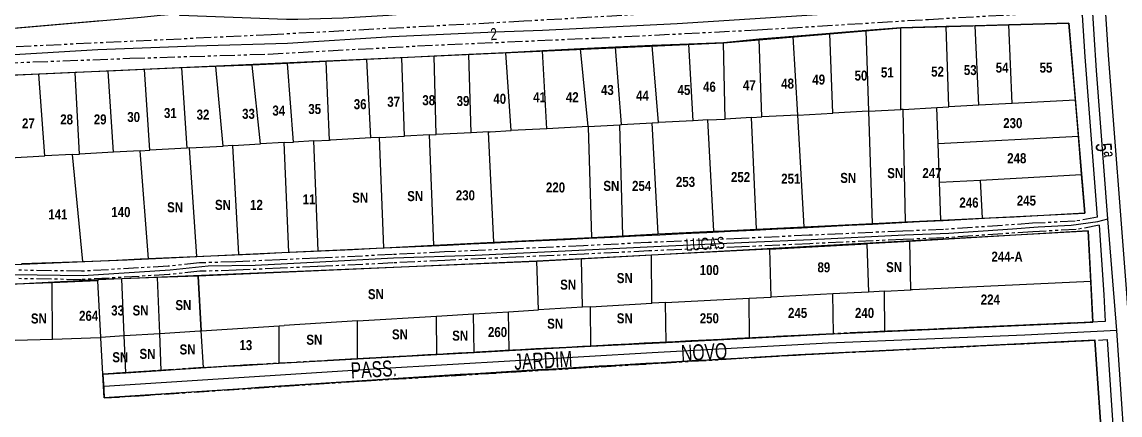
# Model space of a CAD drawing. Extents: x 204834 to 208707, y 4853033 to 4855981.
# Drawn here: x 206346.4 to 206620.5, y 4854037.5 to 4854135.7 of the extents above; entities that cross this region are included whole.
import ezdxf
from ezdxf.enums import TextEntityAlignment as Align

# ---------------------------------------------------------------- set-up
doc = ezdxf.new("R2010")
doc.units = 0
doc.header["$LTSCALE"] = 1.5
doc.header["$MEASUREMENT"] = 0
doc.linetypes.add('PHANTOMX2', pattern=[5, 2.5, -0.5, 0.5, -0.5, 0.5, -0.5])
for name, color, linetype in [('CD-MALHA-LOTES', 40, 'CONTINUOUS'), ('RU-QUADRAS', 6, 'CONTINUOUS'), ('SV-EIXO-RUA-N-PAV', 6, 'CONTINUOUS'), ('SV-EIXO-RUA-PAV', 20, 'CONTINUOUS'), ('SV-RUA-NAO-PAV-S-GUIA-C-GUIA', 7, 'PHANTOMX2'), ('SV-RUA-PAVIM-S-GUIA-C-GUIA', 7, 'CONTINUOUS'), ('SV-TXT-RUA-N-PAV-S-GUIA-C-GUIA', 7, 'CONTINUOUS'), ('SV-TXT-RUA-PAV-S-GUIA-C-GUIA', 7, 'CONTINUOUS'), ('Th_NmrPort', 7, 'CONTINUOUS')]:
    doc.layers.add(name, color=color, linetype=linetype)
doc.styles.add('ARIAL', font='ARIAL.TTF')
doc.styles.get("Standard").update_dxf_attribs({"font": 'swisscbo.ttf'})

msp = doc.modelspace()

# ---------------------------------------------------------------- linework, layer by layer
at = {"layer": 'CD-MALHA-LOTES', "linetype": 'Continuous'}
for p, q in [((206333.07, 4854133.2), (206366.16, 4854136.05)), ((206548.06, 4854132.85), (206538.91, 4854132.1)), ((206557.11, 4854133.58), (206548.06, 4854132.85)), ((206548.84, 4854112.93), (206548.06, 4854132.85)), ((206557.8, 4854113.42), (206557.11, 4854133.58)), ((206577.1, 4854134.59), (206565.83, 4854134.29)), ((206565.83, 4854113.85), (206565.83, 4854134.29)), ((206584.37, 4854134.78), (206577.1, 4854134.59)), ((206577.78, 4854114.5), (206577.1, 4854134.59)), ((206592.8, 4854135.01), (206584.37, 4854134.78)), ((206585.29, 4854114.9), (206584.37, 4854134.78)), ((206593.59, 4854115.35), (206592.8, 4854135.01)), ((206503.73, 4854129.86), (206494.58, 4854129.4)), ((206505.26, 4854110.56), (206503.73, 4854129.86)), ((206521.52, 4854130.48), (206512.88, 4854130.18)), ((206513.94, 4854111.04), (206512.88, 4854130.18)), ((206530.46, 4854131.42), (206521.52, 4854130.48)), ((206521.94, 4854111.47), (206521.52, 4854130.48)), ((206538.91, 4854132.1), (206530.46, 4854131.42)), ((206531.12, 4854111.97), (206530.46, 4854131.42)), ((206540.06, 4854112.46), (206538.91, 4854132.1)), ((206449.27, 4854127.15), (206441.24, 4854126.76)), ((206457.93, 4854127.58), (206449.27, 4854127.15)), ((206449.83, 4854107.58), (206449.27, 4854127.15)), ((206467.16, 4854128.04), (206457.93, 4854127.58)), ((206458.49, 4854108.03), (206457.93, 4854127.58)), ((206476.33, 4854128.5), (206467.16, 4854128.04)), ((206468.52, 4854108.56), (206467.16, 4854128.04)), ((206485.82, 4854128.97), (206476.33, 4854128.5)), ((206477.41, 4854109.05), (206476.33, 4854128.5)), ((206494.58, 4854129.4), (206485.82, 4854128.97)), ((206487.7, 4854109.61), (206485.82, 4854128.97)), ((206496.05, 4854110.06), (206494.58, 4854129.4)), ((206386.31, 4854124.22), (206376.96, 4854123.82)), ((206394.82, 4854124.58), (206386.31, 4854124.22)), ((206387.61, 4854104.21), (206386.31, 4854124.22)), ((206403.82, 4854124.96), (206394.82, 4854124.58)), ((206396.62, 4854104.71), (206394.82, 4854124.58)), ((206412.66, 4854125.34), (206403.82, 4854124.96)), ((206405.95, 4854105.24), (206403.82, 4854124.96)), ((206422.3, 4854125.82), (206412.66, 4854125.34)), ((206414.14, 4854105.7), (206412.66, 4854125.34)), ((206432.45, 4854126.32), (206422.3, 4854125.82)), ((206423.2, 4854106.21), (206422.3, 4854125.82)), ((206441.24, 4854126.76), (206432.45, 4854126.32)), ((206433.48, 4854106.74), (206432.45, 4854126.32)), ((206441.92, 4854107.18), (206441.24, 4854126.76)), ((206350.58, 4854122.7), (206340.81, 4854122.29)), ((206359.63, 4854123.08), (206350.58, 4854122.7)), ((206352.06, 4854102.25), (206350.58, 4854122.7)), ((206367.89, 4854123.44), (206359.63, 4854123.08)), ((206360.74, 4854102.7), (206359.63, 4854123.08)), ((206376.96, 4854123.82), (206367.89, 4854123.44)), ((206369.23, 4854103.17), (206367.89, 4854123.44)), ((206378.3, 4854103.68), (206376.96, 4854123.82)), ((206609.38, 4854116.2), (206593.59, 4854115.35)), ((206610.14, 4854107.16), (206609.38, 4854116.2)), ((206557.61, 4854113.41), (206548.84, 4854112.93)), ((206557.8, 4854113.42), (206557.61, 4854113.41)), ((206557.8, 4854113.42), (206565.83, 4854113.85)), ((206558.76, 4854085.35), (206557.8, 4854113.42)), ((206566.34, 4854113.88), (206565.83, 4854113.85)), ((206566.34, 4854113.88), (206574.8, 4854114.34)), ((206566.94, 4854085.74), (206566.34, 4854113.88)), ((206574.8, 4854114.34), (206577.78, 4854114.5)), ((206575.11, 4854105.34), (206574.8, 4854114.34)), ((206585.29, 4854114.9), (206577.78, 4854114.5)), ((206593.59, 4854115.35), (206585.29, 4854114.9)), ((206503.71, 4854110.48), (206505.26, 4854110.56)), ((206513.94, 4854111.04), (206505.26, 4854110.56)), ((206517.59, 4854111.23), (206513.94, 4854111.04)), ((206517.59, 4854111.23), (206521.94, 4854111.47)), ((206519.13, 4854083.42), (206517.59, 4854111.23)), ((206528.52, 4854111.83), (206521.94, 4854111.47)), ((206528.52, 4854111.83), (206531.12, 4854111.97)), ((206529.78, 4854083.94), (206528.52, 4854111.83)), ((206540.06, 4854112.46), (206531.12, 4854111.97)), ((206540.06, 4854112.46), (206548.84, 4854112.93)), ((206541.68, 4854084.52), (206540.06, 4854112.46)), ((206458.49, 4854108.03), (206449.83, 4854107.58)), ((206462.82, 4854108.26), (206458.49, 4854108.03)), ((206462.82, 4854108.26), (206463.28, 4854108.28)), ((206464.2, 4854080.67), (206462.82, 4854108.26)), ((206463.28, 4854108.28), (206468.52, 4854108.56)), ((206477.41, 4854109.05), (206468.52, 4854108.56)), ((206487.7, 4854109.61), (206477.41, 4854109.05)), ((206487.7, 4854109.61), (206495.64, 4854110.04)), ((206495.64, 4854110.04), (206496.05, 4854110.06)), ((206496.38, 4854082.28), (206495.64, 4854110.04)), ((206496.05, 4854110.06), (206503.71, 4854110.48)), ((206505.23, 4854082.73), (206503.71, 4854110.48)), ((206399.04, 4854104.85), (206405.95, 4854105.24)), ((206411.85, 4854105.57), (206405.95, 4854105.24)), ((206411.85, 4854105.57), (206414.14, 4854105.7)), ((206413.04, 4854078.19), (206411.85, 4854105.57)), ((206419.27, 4854105.98), (206423.2, 4854106.21)), ((206420.3, 4854078.53), (206419.27, 4854105.98)), ((206423.45, 4854106.22), (206423.2, 4854106.21)), ((206433.48, 4854106.74), (206423.45, 4854106.22)), ((206435.65, 4854106.85), (206433.48, 4854106.74)), ((206435.65, 4854106.85), (206441.92, 4854107.18)), ((206436.7, 4854079.31), (206435.65, 4854106.85)), ((206448.13, 4854107.5), (206441.92, 4854107.18)), ((206448.13, 4854107.5), (206449.83, 4854107.58)), ((206449.18, 4854079.92), (206448.13, 4854107.5)), ((206575.11, 4854105.34), (206610.14, 4854107.16)), ((206575.45, 4854095.66), (206575.11, 4854105.34)), ((206610.94, 4854097.58), (206610.14, 4854107.16)), ((206359.02, 4854102.61), (206352.06, 4854102.25)), ((206359.02, 4854102.61), (206360.74, 4854102.7)), ((206361.57, 4854075.89), (206359.02, 4854102.61)), ((206369.23, 4854103.17), (206360.74, 4854102.7)), ((206375.88, 4854103.55), (206369.23, 4854103.17)), ((206375.88, 4854103.55), (206378.3, 4854103.68)), ((206377.97, 4854076.51), (206375.88, 4854103.55)), ((206387.61, 4854104.21), (206378.3, 4854103.68)), ((206388.2, 4854104.24), (206387.61, 4854104.21)), ((206388.2, 4854104.24), (206396.62, 4854104.71)), ((206390.06, 4854077.09), (206388.2, 4854104.24)), ((206399.04, 4854104.85), (206396.62, 4854104.71)), ((206400.53, 4854077.59), (206399.04, 4854104.85)), ((206343.25, 4854101.79), (206352.06, 4854102.25)), ((206585.69, 4854096.21), (206610.94, 4854097.58)), ((206611.75, 4854087.91), (206610.94, 4854097.58)), ((206575.45, 4854095.66), (206585.69, 4854096.21)), ((206575.78, 4854086.17), (206575.45, 4854095.66)), ((206586.19, 4854086.67), (206585.69, 4854096.21)), ((206566.94, 4854085.74), (206575.78, 4854086.17)), ((206575.78, 4854086.17), (206586.19, 4854086.67)), ((206586.19, 4854086.67), (206611.75, 4854087.91)), ((206505.23, 4854082.73), (206519.13, 4854083.42)), ((206529.78, 4854083.94), (206541.68, 4854084.52)), ((206541.68, 4854084.52), (206558.76, 4854085.35)), ((206558.76, 4854085.35), (206566.94, 4854085.74)), ((206449.18, 4854079.92), (206464.2, 4854080.67)), ((206464.2, 4854080.67), (206488.54, 4854081.89)), ((206488.54, 4854081.89), (206496.38, 4854082.28)), ((206496.38, 4854082.28), (206505.23, 4854082.73)), ((206568.02, 4854080.84), (206557.34, 4854080.25)), ((206400.53, 4854077.59), (206413.04, 4854078.19)), ((206413.04, 4854078.19), (206420.3, 4854078.53)), ((206420.3, 4854078.53), (206436.7, 4854079.31)), ((206533.11, 4854078.92), (206557.34, 4854080.25)), ((206533.39, 4854066.97), (206533.11, 4854078.92)), ((206557.34, 4854080.25), (206557.74, 4854068.23)), ((206346.27, 4854075.37), (206361.57, 4854075.89)), ((206361.57, 4854075.89), (206372.65, 4854076.26)), ((206372.65, 4854076.26), (206377.97, 4854076.51)), ((206377.97, 4854076.51), (206390.06, 4854077.09)), ((206390.06, 4854077.09), (206400.53, 4854077.59)), ((206486.06, 4854076.51), (206474.9, 4854075.94)), ((206475.31, 4854063.77), (206474.9, 4854075.94)), ((206486.33, 4854064.42), (206486.06, 4854076.51)), ((206503.61, 4854065.43), (206503.52, 4854077.41)), ((206353.89, 4854070.55), (206344.77, 4854070.16)), ((206353.97, 4854056.38), (206353.89, 4854070.55)), ((206366.09, 4854056.96), (206365.31, 4854071.03)), ((206380.2, 4854071.86), (206371.33, 4854071.55)), ((206371.92, 4854057.33), (206371.33, 4854071.55)), ((206380.78, 4854057.89), (206380.2, 4854071.86)), ((206613.22, 4854070.88), (206568.68, 4854068.79)), ((206613.77, 4854060.66), (206613.22, 4854070.88)), ((206507.05, 4854065.61), (206527.91, 4854066.69)), ((206527.91, 4854066.69), (206533.39, 4854066.97)), ((206528, 4854056.72), (206527.91, 4854066.69)), ((206548.82, 4854067.77), (206533.39, 4854066.97)), ((206557.74, 4854068.23), (206548.82, 4854067.77)), ((206549.02, 4854057.8), (206548.82, 4854067.77)), ((206561.73, 4854068.43), (206557.74, 4854068.23)), ((206561.73, 4854068.43), (206568.3, 4854068.77)), ((206561.82, 4854058.37), (206561.73, 4854068.43)), ((206568.68, 4854068.79), (206568.3, 4854068.77)), ((206486.33, 4854064.42), (206475.31, 4854063.77)), ((206488.34, 4854064.54), (206486.33, 4854064.42)), ((206488.34, 4854064.54), (206503.61, 4854065.43)), ((206488.43, 4854054.68), (206488.34, 4854064.54)), ((206503.73, 4854065.44), (206503.61, 4854065.43)), ((206507.05, 4854065.61), (206503.73, 4854065.44)), ((206507.25, 4854055.65), (206507.05, 4854065.61)), ((206430.13, 4854060.99), (206449.84, 4854062.2)), ((206449.84, 4854062.2), (206459.12, 4854062.77)), ((206449.94, 4854052.63), (206449.84, 4854062.2)), ((206459.12, 4854062.77), (206467.83, 4854063.31)), ((206459.31, 4854053.15), (206459.12, 4854062.77)), ((206467.83, 4854063.31), (206475.31, 4854063.77)), ((206468.01, 4854053.62), (206467.83, 4854063.31)), ((206380.78, 4854057.89), (206390.81, 4854058.53)), ((206390.81, 4854058.53), (206391.14, 4854058.55)), ((206391.14, 4854058.55), (206410.6, 4854059.78)), ((206391.68, 4854049.34), (206391.14, 4854058.55)), ((206410.6, 4854059.78), (206411.87, 4854059.86)), ((206410.6, 4854050.46), (206410.6, 4854059.78)), ((206430.13, 4854060.99), (206411.87, 4854059.86)), ((206430.13, 4854051.54), (206430.13, 4854060.99)), ((206561.82, 4854058.37), (206613.77, 4854060.66)), ((206353.97, 4854056.38), (206344.69, 4854056.09)), ((206365.9, 4854056.75), (206353.97, 4854056.38)), ((206366.1, 4854056.76), (206365.9, 4854056.75)), ((206366.09, 4854056.96), (206371.92, 4854057.33)), ((206366.1, 4854056.76), (206366.09, 4854056.96)), ((206366.61, 4854047.68), (206366.1, 4854056.76)), ((206371.92, 4854057.33), (206380.78, 4854057.89)), ((206372.3, 4854048.06), (206371.92, 4854057.33)), ((206381.17, 4854048.64), (206380.78, 4854057.89)), ((206507.25, 4854055.65), (206528, 4854056.72)), ((206549.02, 4854057.8), (206561.82, 4854058.37)), ((206449.94, 4854052.63), (206459.31, 4854053.15)), ((206459.31, 4854053.15), (206468.01, 4854053.62)), ((206468.01, 4854053.62), (206488.43, 4854054.68)), ((206488.43, 4854054.68), (206507.25, 4854055.65)), ((206410.6, 4854050.46), (206430.13, 4854051.54)), ((206430.13, 4854051.54), (206449.94, 4854052.63)), ((206366.61, 4854047.68), (206372.3, 4854048.06)), ((206372.3, 4854048.06), (206381.17, 4854048.64)), ((206381.17, 4854048.64), (206391.68, 4854049.34))]:
    msp.add_line(p, q, dxfattribs=at)
for points in [[(206609.38, 4854116.2), (206607.77, 4854135.41), (206592.8, 4854135.01)], [(206565.83, 4854134.29), (206557.11, 4854133.58)], [(206512.88, 4854130.18), (206503.73, 4854129.86)], [(206487.7, 4854109.61), (206487.72, 4854109.45), (206488.54, 4854081.89)], [(206419.27, 4854105.98), (206414.14, 4854105.7)], [(206519.13, 4854083.42), (206520.04, 4854083.47), (206529.78, 4854083.94)], [(206613.22, 4854070.88), (206612.54, 4854083.49), (206568.02, 4854080.84)], [(206568.3, 4854068.77), (206568.02, 4854080.84)], [(206436.7, 4854079.31), (206446.04, 4854079.76), (206449.18, 4854079.92)], [(206533.11, 4854078.92), (206532.91, 4854078.92), (206503.52, 4854077.41)], [(206474.9, 4854075.94), (206390.36, 4854072.22), (206391.14, 4854058.55)], [(206503.52, 4854077.41), (206486.15, 4854076.51), (206486.06, 4854076.51)], [(206391.14, 4854058.55), (206390.34, 4854072.22), (206380.2, 4854071.86)], [(206365.31, 4854071.03), (206353.89, 4854070.55)], [(206371.33, 4854071.55), (206365.3, 4854071.34), (206365.31, 4854071.03)], [(206627.94, 4853816.58), (206627.68, 4853821.03), (206618.41, 4853996.21), (206614.19, 4854056.17), (206540.25, 4854052.52), (206431.09, 4854045.96), (206366.94, 4854041.74), (206366.61, 4854047.68)], [(206528, 4854056.72), (206548.63, 4854057.79), (206549.02, 4854057.8)], [(206391.68, 4854049.34), (206399.19, 4854049.83), (206410.6, 4854050.46)]]:
    msp.add_lwpolyline(points, dxfattribs=at)
at = {"layer": 'RU-QUADRAS', "linetype": 'Continuous'}
for points in [[(206100.76, 4854133.36), (206103.45, 4854157.99, -0.001782), (206572.52, 4854183.11), (206603.39, 4854182.98, 0.035627), (206606.48, 4854155.05), (206606.48, 4854146.26, 0.005992), (206457.67, 4854139.3, -0.028825), (206412.42, 4854136.31), (206385.8, 4854137.31), (206385.76, 4854137.74, -0.006686), (206232.01, 4854125.72), (206206.26, 4854123.05), (206206.09, 4854126.15), (206170.98, 4854123.77), (206170.82, 4854124.48), (206102.08, 4854118.06)], [(206101.05, 4854107.96, 0.006377), (206332.48, 4854121.93), (206521.52, 4854130.48), (206565.83, 4854134.29), (206607.77, 4854135.41), (206611.75, 4854087.91, -0.003905), (206234.26, 4854070.6), (206101.4, 4854061.7)]]:
    msp.add_lwpolyline(points, format="xyb", close=True, dxfattribs=at)
msp.add_lwpolyline([(206112.8, 4853789.75), (206114.58, 4853968.5), (206106.34, 4854024.66), (206103.4, 4854056.78, 0.006483), (206231.81, 4854064.35), (206292.21, 4854066.82), (206292.29, 4854067.29), (206337.26, 4854069.36), (206337.39, 4854069.84), (206365.3, 4854071.34), (206474.9, 4854075.94), (206612.54, 4854083.49), (206613.77, 4854060.66, 0.005168), (206366.61, 4854047.68), (206366.94, 4854041.74, -0.006398), (206614.19, 4854056.17), (206618.41, 4853996.21), (206633.65, 4853717.74)], format="xyb", dxfattribs=at)
at = {"layer": 'SV-EIXO-RUA-N-PAV'}
for points in [[(206095.24, 4854111.85), (206111.91, 4854114.16), (206129.58, 4854115.32), (206155.16, 4854116.48), (206180.5, 4854117.64), (206217.82, 4854120.43), (206250.83, 4854122.29), (206282.69, 4854123.92), (206326.28, 4854126.48), (206365.35, 4854128.8), (206389.64, 4854129.73), (206412.66, 4854130.43), (206438.7, 4854132.06), (206464.51, 4854133.22), (206476.37, 4854133.69), (206509.97, 4854135.31), (206546.24, 4854137.64), (206577.28, 4854139.73), (206600.53, 4854140.9), (206613.44, 4854142.05)], [(206343.49, 4854072.62), (206350.18, 4854072.54), (206361.64, 4854072.32), (206383.35, 4854073.79), (206392.83, 4854074.75), (206404.62, 4854074.97), (206420.71, 4854075.78), (206439.11, 4854076.73), (206459.5, 4854077.47), (206481.98, 4854078.5), (206504.13, 4854079.6), (206527.83, 4854080.7), (206543.37, 4854081.32), (206566.8, 4854082.5), (206577.79, 4854082.94), (206593.66, 4854084.04), (206600.12, 4854084.48), (206608.31, 4854084.92), (206615, 4854085.88), (206617.5, 4854086.54)], [(206619.72, 4854058.63), (206596.73, 4854057.48), (206547.66, 4854055.48), (206503.74, 4854053), (206435.45, 4854049), (206366.88, 4854044.61)]]:
    msp.add_lwpolyline(points, dxfattribs=at)
at = {"layer": 'SV-EIXO-RUA-PAV'}
msp.add_lwpolyline([(206622.64, 4854015.78), (206619.72, 4854058.63), (206617.5, 4854086.54), (206614.67, 4854123.57), (206614.06, 4854132.59), (206613.44, 4854142.05), (206611.73, 4854171.33), (206610.89, 4854184.68), (206610.53, 4854191.35), (206610.04, 4854198.51), (206608.76, 4854218.68), (206607.54, 4854240.79), (206606.61, 4854256.84), (206606.03, 4854264.77), (206605.7, 4854270.39), (206604.8, 4854285.75), (206603.71, 4854305.01), (206602.76, 4854313.67)], dxfattribs=at)
at = {"layer": 'SV-RUA-NAO-PAV-S-GUIA-C-GUIA'}
for points in [[(206610.63, 4854145.62), (206605.71, 4854143.72), (206541.02, 4854140.04), (206471.67, 4854135.89), (206408.61, 4854132.52), (206325.13, 4854128.58)], [(206341.61, 4854125.44), (206373.28, 4854126.64), (206407.82, 4854127.69), (206445.13, 4854129.74), (206489.32, 4854131.68), (206530.01, 4854133.75), (206572.67, 4854136.38), (206607.73, 4854138.36), (206609.88, 4854138.29), (206611.14, 4854137.45)], [(206614.91, 4854086.96), (206609.31, 4854085.92), (206598.63, 4854085.4), (206576.42, 4854083.84), (206566.26, 4854083.45), (206542.94, 4854082.4), (206526.01, 4854081.62), (206502.76, 4854080.58), (206486.61, 4854079.8), (206469.61, 4854079.02), (206451.89, 4854078.23), (206438.87, 4854077.58), (206420.11, 4854076.67), (206410.73, 4854076.28), (206399.79, 4854075.76), (206390.67, 4854075.5), (206382.92, 4854074.68), (206361.23, 4854073.42), (206345.6, 4854073.68)], [(206615.3, 4854084.9), (206609.56, 4854083.83), (206598.76, 4854083.3), (206576.53, 4854081.74), (206566.35, 4854081.35), (206543.04, 4854080.3), (206526.11, 4854079.52), (206502.86, 4854078.48), (206486.7, 4854077.7), (206469.7, 4854076.92), (206451.99, 4854076.14), (206438.97, 4854075.48), (206420.2, 4854074.57), (206410.82, 4854074.18), (206399.87, 4854073.66), (206390.81, 4854073.4), (206383.09, 4854072.58), (206361.27, 4854071.31), (206345.64, 4854071.57)], [(206616.77, 4854060.83), (206549.02, 4854057.81), (206459.31, 4854053.15), (206391.68, 4854049.34), (206366.61, 4854047.68), (206366.94, 4854041.74), (206431.09, 4854045.96), (206540.25, 4854052.52), (206617.33, 4854056.34)]]:
    msp.add_lwpolyline(points, dxfattribs=at)
at = {"layer": 'SV-RUA-PAVIM-S-GUIA-C-GUIA'}
for points in [[(206608.44, 4854310.09), (206607.33, 4854309.59), (206606.7, 4854308.38), (206606.49, 4854305.13), (206612.63, 4854203.68), (206617.52, 4854127.39), (206622.12, 4854067.97), (206625.64, 4854016.35), (206629.01, 4853958.41), (206632.31, 4853909.23), (206634.57, 4853877.55), (206635.67, 4853875.42), (206637.52, 4853873.32), (206638.88, 4853872.84)], [(206614.91, 4854086.96), (206611.84, 4854126.98), (206611.17, 4854137.39)], [(206615.3, 4854084.9), (206616.45, 4854067.55), (206616.77, 4854060.83)], [(206617.33, 4854056.34), (206619.96, 4854015.99), (206623.33, 4853958.06), (206626.63, 4853908.84), (206628.97, 4853875.98), (206629.17, 4853871.47), (206629.52, 4853866.15), (206629.92, 4853861.96), (206630.01, 4853857.7), (206635.76, 4853772.51), (206636.67, 4853753.04)]]:
    msp.add_lwpolyline(points, dxfattribs=at)

# ---------------------------------------------------------------- texts
at = {"layer": 'SV-TXT-RUA-N-PAV-S-GUIA-C-GUIA', "style": 'ARIAL', "width": 0.7}
for s, height, p in [('2', 3, (206463.4, 4854131.15)), ('LUCAS', 3, (206512.15, 4854078.53)), ('PASS.                           JARDIM                         NOVO', 4, (206428.56, 4854046.62))]:
    msp.add_text(s, height=height, rotation=3, dxfattribs=at).set_placement(p)
at = {"layer": 'SV-TXT-RUA-PAV-S-GUIA-C-GUIA', "style": 'ARIAL', "width": 0.7}
msp.add_text('PASS.                                                                                                                         5ª', height=4, rotation=274, dxfattribs=at).set_placement((206604.45, 4854248))
at = {"layer": 'Th_NmrPort', "color": 1}
for s, p in [('51', (206560.82, 4854123.11)), ('52', (206573.37, 4854123.31)), ('53', (206581.53, 4854123.71)), ('54', (206589.49, 4854124.31)), ('55', (206600.44, 4854124.31)), ('48', (206535.93, 4854120.32)), ('49', (206543.7, 4854121.32)), ('50', (206554.25, 4854122.32)), ('43', (206490.94, 4854118.72)), ('45', (206510.05, 4854118.72)), ('46', (206516.42, 4854119.52)), ('47', (206526.38, 4854119.92)), ('36', (206429.22, 4854115.17)), ('37', (206437.58, 4854115.77)), ('38', (206446.34, 4854116.17)), ('39', (206454.9, 4854115.97)), ('40', (206464.06, 4854116.52)), ('41', (206474.01, 4854116.92)), ('42', (206482.18, 4854116.92)), ('44', (206499.7, 4854117.32)), ('30', (206372.67, 4854111.97)), ('31', (206381.83, 4854112.97)), ('32', (206389.99, 4854112.57)), ('33', (206401.34, 4854112.77)), ('34', (206408.91, 4854113.57)), ('35', (206417.87, 4854113.97)), ('27', (206346.39, 4854110.38)), ('28', (206355.94, 4854111.37)), ('29', (206364.31, 4854111.37)), ('230', (206591.36, 4854110.45)), ('248', (206592.36, 4854101.67)), ('253', (206509.65, 4854095.76)), ('252', (206523.39, 4854096.95)), ('251', (206535.93, 4854096.55)), ('SN', (206550.67, 4854096.75)), ('SN', (206562.41, 4854097.95)), ('247', (206571.18, 4854097.95)), ('220', (206477.2, 4854094.36)), ('SN', (206491.53, 4854094.76)), ('254', (206498.7, 4854094.76)), ('11', (206416.47, 4854091.4)), ('SN', (206428.82, 4854091.8)), ('SN', (206442.56, 4854092.2)), ('230', (206454.7, 4854092.4)), ('246', (206580.42, 4854090.58)), ('245', (206594.75, 4854091.08)), ('141', (206352.96, 4854087.61)), ('140', (206368.69, 4854088.21)), ('SN', (206382.62, 4854089.41)), ('SN', (206394.57, 4854090.01)), ('12', (206403.33, 4854090.01)), ('244-A', (206588.42, 4854077.07)), ('100', (206515.6, 4854073.72)), ('89', (206544.99, 4854074.39)), ('SN', (206562.12, 4854074.44)), ('SN', (206494.88, 4854071.71)), ('SN', (206480.75, 4854070.07)), ('SN', (206432.75, 4854067.69)), ('224', (206585.75, 4854066.35)), ('33', (206368.66, 4854063.62)), ('SN', (206374, 4854063.62)), ('SN', (206384.69, 4854064.96)), ('245', (206537.64, 4854063)), ('240', (206554.35, 4854063)), ('SN', (206348.61, 4854061.61)), ('264', (206360.64, 4854062.28)), ('SN', (206477.51, 4854060.32)), ('SN', (206494.88, 4854061.66)), ('250', (206515.6, 4854061.66)), ('SN', (206438.76, 4854057.64)), ('SN', (206453.8, 4854057.32)), ('260', (206462.72, 4854058.22)), ('13', (206400.68, 4854054.96)), ('SN', (206417.38, 4854056.3)), ('SN', (206368.94, 4854051.93)), ('SN', (206375.72, 4854052.77)), ('SN', (206385.74, 4854053.87))]:
    msp.add_text(s, height=2.5, dxfattribs=at).set_placement(p, align=Align.MIDDLE_LEFT)

doc.saveas('drawing.dxf')
